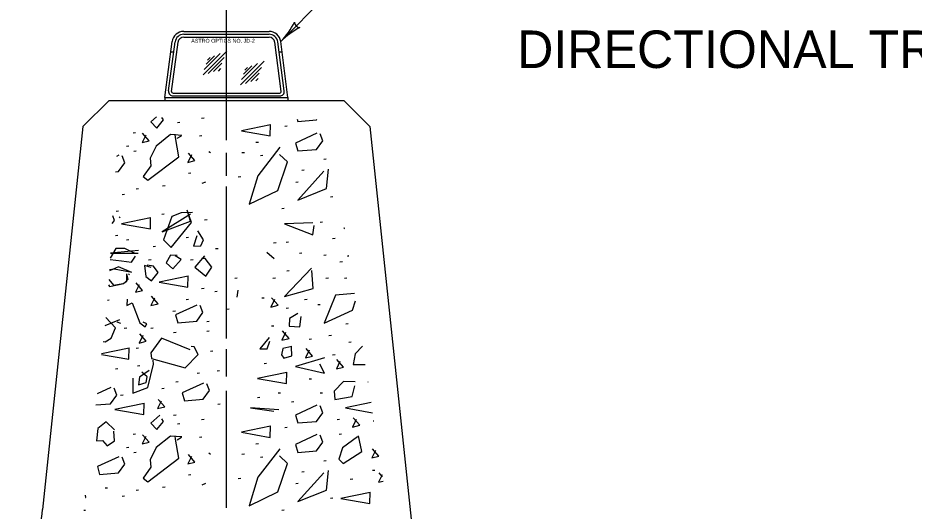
# Model space of a CAD drawing. Extents: x 1007 to 1035.5, y 1000.5 to 1021.5.
# Drawn here: x 1016.582 to 1021.358, y 1004.143 to 1006.773 of the extents above; entities that cross this region are included whole.
import ezdxf

# ---------------------------------------------------------------- set-up
doc = ezdxf.new("R2010")
doc.units = 0
doc.layers.add('1', color=7, linetype='Continuous')

msp = doc.modelspace()

# ---------------------------------------------------------------- linework, layer by layer
at = {"layer": '1'}
for p, q in [((1019.0076, 1007.6845), (1017.9827, 1006.6463)), ((1017.6936, 1006.1197), (1017.6936, 1006.8526)), ((1017.4665, 1006.7008), (1017.9206, 1006.7008)), ((1017.4665, 1006.6852), (1017.9206, 1006.6852)), ((1017.3654, 1006.3486), (1017.4044, 1006.6463)), ((1017.3857, 1006.3829), (1017.42, 1006.6443)), ((1017.4012, 1006.3805), (1017.4355, 1006.6423)), ((1017.4665, 1006.6695), (1017.9206, 1006.6695)), ((1017.986, 1006.3799), (1017.9516, 1006.6423)), ((1018.0014, 1006.3829), (1017.9672, 1006.6443)), ((1018.0217, 1006.3486), (1017.9827, 1006.6463)), ((1017.3973, 1006.5913), (1017.413, 1006.5913)), ((1017.5694, 1006.4694), (1017.6955, 1006.5955)), ((1017.5748, 1006.4966), (1017.6608, 1006.5825)), ((1017.9741, 1006.5913), (1017.9898, 1006.5913)), ((1017.5863, 1006.5258), (1017.6305, 1006.57)), ((1017.5935, 1006.5476), (1017.6067, 1006.5608)), ((1017.5962, 1006.4753), (1017.6821, 1006.5612)), ((1017.7683, 1006.4163), (1017.8943, 1006.5424)), ((1017.6248, 1006.4873), (1017.669, 1006.5315)), ((1017.6508, 1006.4893), (1017.6639, 1006.5024)), ((1017.7736, 1006.4435), (1017.8595, 1006.5294)), ((1017.7851, 1006.4727), (1017.8293, 1006.5169)), ((1017.7923, 1006.4945), (1017.8055, 1006.5077)), ((1017.795, 1006.4222), (1017.8809, 1006.5081)), ((1017.8236, 1006.4342), (1017.8678, 1006.4784)), ((1017.8496, 1006.4363), (1017.8628, 1006.4493)), ((1017.3654, 1006.3486), (1018.0217, 1006.3486)), ((1017.3654, 1006.3486), (1017.3654, 1006.3329)), ((1017.409, 1006.372), (1017.9781, 1006.372)), ((1017.409, 1006.3564), (1017.9781, 1006.3564)), ((1018.0217, 1006.3486), (1018.0217, 1006.3329)), ((1017.0686, 1006.3329), (1016.9289, 1006.1933)), ((1017.0686, 1006.3329), (1018.3186, 1006.3329)), ((1018.3186, 1006.3329), (1018.4583, 1006.1933)), ((1016.9289, 1006.1933), (1016.7139, 1004.1507)), ((1018.4583, 1006.1933), (1018.7522, 1003.4007)), ((1017.6936, 1005.9309), (1017.6936, 1006.0523)), ((1017.6936, 1005.0632), (1017.6936, 1005.8737)), ((1017.6936, 1004.861), (1017.6936, 1005.0059)), ((1017.6936, 1004.1601), (1017.6936, 1004.7835))]:
    msp.add_line(p, q, dxfattribs=at)
for points in [[(1017.3211, 1006.2458), (1017.2911, 1006.2189)], [(1017.2911, 1006.2189), (1017.3231, 1006.1853)], [(1017.3231, 1006.1853), (1017.3583, 1006.2285)], [(1017.3583, 1006.2285), (1017.3488, 1006.2413)], [(1017.4448, 1006.2149), (1017.432, 1006.2133)], [(1017.5744, 1006.2384), (1017.5616, 1006.2368)], [(1017.9288, 1006.2027), (1017.7736, 1006.1707), (1017.9272, 1006.1434), (1017.9288, 1006.2043)], [(1018.07, 1006.2325), (1018.0733, 1006.2205)], [(1018.0733, 1006.2205), (1018.1741, 1006.2285)], [(1018.1741, 1006.2285), (1018.1756, 1006.2306)], [(1017.2092, 1006.1599), (1017.1964, 1006.1583)], [(1017.2632, 1006.148), (1017.244, 1006.108), (1017.2824, 1006.1176), (1017.2472, 1006.1576)], [(1017.4559, 1006.1453), (1017.3952, 1006.1501), (1017.3199, 1006.0893), (1017.2863, 1006.0237), (1017.2911, 1005.9837), (1017.2495, 1005.9261), (1017.2751, 1005.9068), (1017.4399, 1006.0317), (1017.4223, 1006.1341), (1017.4208, 1006.1517)], [(1018.017, 1006.1953), (1018.0043, 1006.1937)], [(1018.1757, 1006.1578), (1018.062, 1006.1051), (1018.0733, 1006.0634), (1018.1741, 1006.0714), (1018.2077, 1006.1178), (1018.1933, 1006.1547)], [(1017.4319, 1006.1309), (1017.4543, 1006.1437)], [(1017.5626, 1006.1442), (1017.5498, 1006.1426)], [(1017.8639, 1006.1088), (1017.8511, 1006.1073)], [(1017.1738, 1006.0893), (1017.161, 1006.0876)], [(1017.2131, 1006.0618), (1017.2003, 1006.0602)], [(1017.608, 1006.0525), (1017.6, 1006.0589)], [(1017.9788, 1006.0829), (1017.8604, 1005.9308), (1017.8156, 1005.7788), (1017.9677, 1005.8524), (1018.0188, 1006.0045), (1017.9757, 1006.0445)], [(1017.1204, 1006.0401), (1017.1069, 1006.0338)], [(1017.1524, 1006.0001), (1017.138, 1006.0368)], [(1017.5067, 1006.042), (1017.4875, 1006.002), (1017.5258, 1006.0116), (1017.4907, 1006.0516)], [(1017.7893, 1006.0538), (1017.7765, 1006.0523)], [(1017.8874, 1006.0382), (1017.8747, 1006.0366)], [(1018.2252, 1006.0185), (1018.2123, 1006.0169)], [(1017.1188, 1005.9537), (1017.1524, 1006.0001)], [(1018.2125, 1005.9548), (1018.0748, 1005.8013), (1018.2269, 1005.8621), (1018.2381, 1005.9661)], [(1017.102, 1005.9523), (1017.1188, 1005.9537)], [(1017.5038, 1005.9439), (1017.4909, 1005.9423)], [(1017.7697, 1005.9243), (1017.7568, 1005.9227)], [(1018.1073, 1005.9597), (1018.0946, 1005.958)], [(1017.3663, 1005.8772), (1017.3535, 1005.8756)], [(1017.5823, 1005.8973), (1017.5632, 1005.8893)], [(1018.0759, 1005.8968), (1018.0632, 1005.8952)], [(1017.1503, 1005.8301), (1017.1375, 1005.8284)], [(1017.2249, 1005.8614), (1017.2121, 1005.8598)], [(1018.2605, 1005.8183), (1018.2477, 1005.8167)], [(1017.1188, 1005.7421), (1017.1061, 1005.7405)], [(1017.3623, 1005.7264), (1017.3495, 1005.7248)], [(1017.5023, 1005.7251), (1017.3519, 1005.6323), (1017.5023, 1005.6883), (1017.4848, 1005.7475)], [(1017.512, 1005.7347), (1017.4528, 1005.7331), (1017.4032, 1005.7139), (1017.3583, 1005.5891), (1017.3983, 1005.5474), (1017.5072, 1005.6819), (1017.4879, 1005.7363)], [(1018.0013, 1005.7554), (1017.9885, 1005.7538)], [(1017.0853, 1005.6753), (1017.0974, 1005.6922)], [(1017.0974, 1005.6922), (1017.0878, 1005.7169)], [(1017.1278, 1005.7059), (1017.1215, 1005.7091)], [(1017.2898, 1005.7063), (1017.1346, 1005.6743), (1017.2882, 1005.6471), (1017.2898, 1005.7079)], [(1017.5901, 1005.695), (1017.5773, 1005.6933)], [(1018.1533, 1005.6803), (1018.0028, 1005.6739), (1018.1548, 1005.6163), (1018.1613, 1005.6659)], [(1018.2055, 1005.6832), (1018.1928, 1005.6816)], [(1017.536, 1005.6098), (1017.5183, 1005.5554), (1017.5568, 1005.5571), (1017.5712, 1005.5891), (1017.5408, 1005.6371)], [(1018.3228, 1005.6514), (1018.3194, 1005.6508)], [(1018.3194, 1005.6508), (1018.3229, 1005.6501)], [(1017.1149, 1005.6125), (1017.1022, 1005.6109)], [(1017.1738, 1005.5889), (1017.161, 1005.5873)], [(1017.4919, 1005.6008), (1017.4791, 1005.5991)], [(1018.2723, 1005.5968), (1018.2595, 1005.5952)], [(1017.1038, 1005.5427), (1017.0742, 1005.4916)], [(1017.2255, 1005.5314), (1017.0758, 1005.5188)], [(1017.1519, 1005.5427), (1017.1038, 1005.5427)], [(1017.2079, 1005.517), (1017.1519, 1005.5427)], [(1017.3153, 1005.5536), (1017.3024, 1005.552)], [(1017.649, 1005.5418), (1017.6362, 1005.5403)], [(1017.9582, 1005.5733), (1017.9453, 1005.5717)], [(1018.0249, 1005.5772), (1018.0121, 1005.5756)], [(1017.0738, 1005.4845), (1017.1343, 1005.477)], [(1017.0758, 1005.5187), (1017.2239, 1005.5187)], [(1017.1871, 1005.4707), (1017.2095, 1005.5027)], [(1017.2917, 1005.4829), (1017.2788, 1005.4813)], [(1017.4303, 1005.5058), (1017.3952, 1005.5074), (1017.3728, 1005.4658), (1017.4079, 1005.4338), (1017.4528, 1005.485), (1017.4208, 1005.5043)], [(1017.5155, 1005.4829), (1017.5027, 1005.4813)], [(1017.576, 1005.5043), (1017.5248, 1005.4434), (1017.584, 1005.3954), (1017.616, 1005.4434), (1017.5808, 1005.4898), (1017.5632, 1005.4898)], [(1017.9484, 1005.4883), (1017.9084, 1005.5218)], [(1018.0956, 1005.5183), (1018.0828, 1005.5167)], [(1018.2252, 1005.5065), (1018.2123, 1005.5048)], [(1018.3452, 1005.5045), (1018.3389, 1005.5027)], [(1018.3389, 1005.5027), (1018.3452, 1005.5043)], [(1017.1183, 1005.445), (1017.07, 1005.4235)], [(1017.1903, 1005.4146), (1017.1183, 1005.445)], [(1017.1343, 1005.477), (1017.1871, 1005.4707)], [(1017.2928, 1005.4418), (1017.2575, 1005.4514), (1017.2639, 1005.3938), (1017.2943, 1005.3698), (1017.3295, 1005.4146), (1017.3055, 1005.4483), (1017.2703, 1005.4547)], [(1018.1468, 1005.4387), (1018.0028, 1005.2866), (1018.1565, 1005.3298), (1018.1485, 1005.4258)], [(1018.3116, 1005.4712), (1018.2988, 1005.4695)], [(1017.0958, 1005.4323), (1017.0703, 1005.4285)], [(1017.1807, 1005.4163), (1017.0958, 1005.4323)], [(1017.1695, 1005.3794), (1017.1631, 1005.4083)], [(1017.1631, 1005.3683), (1017.1631, 1005.4083)], [(1017.1711, 1005.4083), (1017.1775, 1005.4034)], [(1017.4901, 1005.3961), (1017.3348, 1005.3641), (1017.4885, 1005.3369), (1017.4901, 1005.3977)], [(1018.0288, 1005.424), (1018.016, 1005.4224)], [(1017.0655, 1005.3491), (1017.0703, 1005.341)], [(1017.0673, 1005.3773), (1017.0911, 1005.3474)], [(1017.0703, 1005.341), (1017.1471, 1005.357)], [(1017.0911, 1005.3474), (1017.1439, 1005.357)], [(1017.1439, 1005.357), (1017.1631, 1005.3683)], [(1017.1471, 1005.357), (1017.1695, 1005.3794)], [(1017.2278, 1005.3493), (1017.2087, 1005.3093), (1017.2471, 1005.3189), (1017.2118, 1005.3589)], [(1017.7511, 1005.3848), (1017.7383, 1005.3832)], [(1017.9543, 1005.3848), (1017.9414, 1005.3832)], [(1018.2369, 1005.3848), (1018.2242, 1005.3832)], [(1018.3352, 1005.3848), (1018.3223, 1005.3832)], [(1017.5744, 1005.3298), (1017.5616, 1005.3282)], [(1017.6451, 1005.3141), (1017.6323, 1005.3124)], [(1017.7504, 1005.2834), (1017.7568, 1005.3202)], [(1018.2749, 1005.2946), (1018.2141, 1005.1442)], [(1018.3758, 1005.3031), (1018.2749, 1005.2946)], [(1017.0678, 1005.2669), (1017.0605, 1005.266)], [(1017.1647, 1005.2722), (1017.1631, 1005.2386), (1017.1919, 1005.253), (1017.2319, 1005.1458), (1017.2607, 1005.125), (1017.2688, 1005.141), (1017.2495, 1005.1506)], [(1017.3103, 1005.2786), (1017.2911, 1005.2386), (1017.3295, 1005.2482), (1017.2943, 1005.2882)], [(1017.4919, 1005.2708), (1017.4791, 1005.2693)], [(1017.8953, 1005.2788), (1017.8825, 1005.2771)], [(1017.9493, 1005.2708), (1017.9301, 1005.2308), (1017.9685, 1005.2403), (1017.9333, 1005.2803)], [(1018.1231, 1005.2708), (1018.1103, 1005.2693)], [(1018.3661, 1005.2146), (1018.3819, 1005.2633)], [(1017.4213, 1005.208), (1017.4084, 1005.2064)], [(1017.5367, 1005.2413), (1017.423, 1005.1885), (1017.4343, 1005.1469), (1017.5351, 1005.1549), (1017.5687, 1005.2013), (1017.5543, 1005.2382)], [(1017.7079, 1005.2198), (1017.6951, 1005.2182)], [(1018.0249, 1005.2238), (1018.0121, 1005.2222)], [(1018.0733, 1005.197), (1018.03, 1005.1698), (1018.0284, 1005.1282), (1018.0844, 1005.125), (1018.0924, 1005.1794)], [(1018.1938, 1005.2433), (1018.1809, 1005.2418)], [(1018.2141, 1005.1442), (1018.3661, 1005.2146)], [(1017.1231, 1005.1633), (1017.0454, 1005.13)], [(1017.1023, 1005.1202), (1017.0505, 1005.1748)], [(1017.1103, 1005.1522), (1017.1295, 1005.1442)], [(1017.6019, 1005.1531), (1017.5891, 1005.1514)], [(1017.0798, 1005.0642), (1017.1023, 1005.1202)], [(1017.1621, 1005.1177), (1017.1493, 1005.1161)], [(1017.3034, 1005.1177), (1017.2906, 1005.1161)], [(1017.6019, 1005.102), (1017.5891, 1005.1004)], [(1017.9463, 1005.1295), (1017.9336, 1005.1279)], [(1018.0082, 1005.094), (1017.989, 1005.054), (1018.0274, 1005.0637), (1017.9922, 1005.1037)], [(1018.343, 1005.1413), (1018.3302, 1005.1397)], [(1017.0478, 1005.0449), (1017.0798, 1005.0642)], [(1017.2475, 1005.0783), (1017.2283, 1005.0383), (1017.2667, 1005.0479), (1017.2315, 1005.0879)], [(1017.5008, 1005.0033), (1017.3471, 1005.0642), (1017.2911, 1004.9873), (1017.2943, 1004.9569), (1017.4736, 1004.9073), (1017.5423, 1004.9778), (1017.5216, 1005.0178), (1017.5056, 1005.0209)], [(1017.4252, 1005.0942), (1017.4123, 1005.0925)], [(1017.9213, 1005.0689), (1017.8716, 1005.0082), (1017.91, 1005.0082), (1017.9244, 1005.0482)], [(1018.1467, 1005.0588), (1018.1338, 1005.0572)], [(1018.2527, 1005.0784), (1018.2398, 1005.0768)], [(1017.1759, 1005.0113), (1017.0286, 1004.9808)], [(1017.036, 1005.0467), (1017.0478, 1005.0449)], [(1017.1743, 1004.952), (1017.1759, 1005.0128)], [(1017.2249, 1005.0117), (1017.2121, 1005.0101)], [(1018.0413, 1005.0209), (1017.9948, 1005.0098), (1017.9868, 1004.9762), (1017.9997, 1004.9585), (1018.0413, 1004.9698), (1018.0397, 1005.0178)], [(1018.1338, 1004.9998), (1018.1147, 1004.9598), (1018.1531, 1004.9694), (1018.1178, 1005.0094)], [(1018.3587, 1005.0431), (1018.3459, 1005.0415)], [(1018.4188, 1005.0218), (1018.3805, 1004.9809)], [(1017.0283, 1004.9778), (1017.1743, 1004.952)], [(1017.6215, 1004.996), (1017.6088, 1004.9944)], [(1018.2157, 1004.9602), (1018.062, 1004.9138), (1018.2157, 1004.8785), (1018.1917, 1004.9265)], [(1018.2723, 1004.9763), (1018.2595, 1004.9748)], [(1018.3805, 1004.9809), (1018.3693, 1004.9249)], [(1017.1951, 1004.8513), (1017.1951, 1004.7713), (1017.2751, 1004.8017), (1017.3055, 1004.9265), (1017.3023, 1004.9473)], [(1017.2328, 1004.9174), (1017.2199, 1004.9158)], [(1017.9071, 1004.9293), (1017.8943, 1004.9276)], [(1018.2988, 1004.9409), (1018.2796, 1004.9009), (1018.318, 1004.9105), (1018.2828, 1004.9505)], [(1018.3693, 1004.9249), (1018.4336, 1004.9249)], [(1017.1149, 1004.9018), (1017.1022, 1004.9002)], [(1017.2815, 1004.8929), (1017.2303, 1004.8561), (1017.2255, 1004.8161), (1017.2655, 1004.8289), (1017.2703, 1004.8593), (1017.2431, 1004.8833)], [(1017.5508, 1004.8782), (1017.538, 1004.8766)], [(1017.6568, 1004.8899), (1017.6441, 1004.8883)], [(1018.0152, 1004.8817), (1017.8599, 1004.8497), (1018.0136, 1004.8224), (1018.0152, 1004.8833)], [(1017.4369, 1004.831), (1017.4242, 1004.8294)], [(1017.572, 1004.8251), (1017.4584, 1004.7723), (1017.4696, 1004.7307), (1017.5704, 1004.7387), (1017.604, 1004.7851), (1017.5896, 1004.8219)], [(1018.1467, 1004.8468), (1018.1338, 1004.8452)], [(1018.3805, 1004.8321), (1018.3181, 1004.8337), (1018.2669, 1004.7825), (1018.2717, 1004.7377), (1018.3645, 1004.7537), (1018.3773, 1004.8097)], [(1018.4481, 1004.8294), (1018.448, 1004.8294)], [(1017.0773, 1004.8015), (1017.0045, 1004.7677)], [(1017.1093, 1004.7615), (1017.0948, 1004.7983)], [(1017.3623, 1004.7957), (1017.3495, 1004.7941)], [(1017.9817, 1004.7722), (1017.9689, 1004.7705)], [(1018.2055, 1004.7722), (1018.1928, 1004.7705)], [(1017.0756, 1004.7151), (1017.1093, 1004.7615)], [(1017.1424, 1004.7603), (1017.1296, 1004.7588)], [(1017.3457, 1004.7288), (1017.3264, 1004.6888), (1017.3648, 1004.6984), (1017.3297, 1004.7384)], [(1017.8718, 1004.7486), (1017.8589, 1004.747)], [(1018.0524, 1004.725), (1018.0396, 1004.7234)], [(1018.4647, 1004.7209), (1018.3273, 1004.6926)], [(1016.9979, 1004.7088), (1017.0756, 1004.7151)], [(1017.2545, 1004.7168), (1017.0993, 1004.6848), (1017.2528, 1004.6575), (1017.2545, 1004.7183)], [(1017.6608, 1004.7133), (1017.648, 1004.7117)], [(1017.9724, 1004.6833), (1017.822, 1004.6928), (1017.9468, 1004.6753)], [(1018.1757, 1004.7073), (1018.062, 1004.6545), (1018.0733, 1004.6128), (1018.1741, 1004.6208), (1018.2077, 1004.6673), (1018.1933, 1004.7041)], [(1018.3273, 1004.6926), (1018.4729, 1004.6668)], [(1017.3391, 1004.6545), (1017.2911, 1004.6113), (1017.3231, 1004.5777), (1017.3583, 1004.6208), (1017.3488, 1004.6337)], [(1017.4252, 1004.6543), (1017.4123, 1004.6528)], [(1017.5744, 1004.6308), (1017.5616, 1004.6292)], [(1018.2958, 1004.6308), (1018.283, 1004.6292)], [(1018.3852, 1004.6307), (1018.366, 1004.5907), (1018.4044, 1004.6003), (1018.3692, 1004.6403)], [(1017.0975, 1004.5761), (1017.0527, 1004.6177), (1017.0078, 1004.5824), (1017.0014, 1004.5168), (1017.0335, 1004.5184), (1017.0575, 1004.4897), (1017.0975, 1004.5168), (1017.0927, 1004.568)], [(1017.4448, 1004.6073), (1017.432, 1004.6056)], [(1017.9288, 1004.595), (1017.7736, 1004.563), (1017.9272, 1004.5358), (1017.9288, 1004.5966)], [(1018.017, 1004.5876), (1018.0043, 1004.586)], [(1018.4798, 1004.6218), (1018.4755, 1004.6213)], [(1017.2092, 1004.5523), (1017.1964, 1004.5507)], [(1017.2632, 1004.5403), (1017.244, 1004.5003), (1017.2824, 1004.5099), (1017.2472, 1004.5499)], [(1017.4559, 1004.5377), (1017.3952, 1004.5424), (1017.3199, 1004.4817), (1017.2863, 1004.416), (1017.2911, 1004.376), (1017.2495, 1004.3184), (1017.2751, 1004.2992), (1017.4399, 1004.424), (1017.4223, 1004.5264), (1017.4208, 1004.544)], [(1017.4319, 1004.5233), (1017.4543, 1004.536)], [(1017.5626, 1004.5365), (1017.5498, 1004.5349)], [(1018.1757, 1004.5502), (1018.062, 1004.4974), (1018.0733, 1004.4558), (1018.1741, 1004.4638), (1018.2077, 1004.5102), (1018.1933, 1004.547)], [(1018.3918, 1004.5393), (1018.3117, 1004.48), (1018.2925, 1004.4193), (1018.3149, 1004.3968), (1018.4158, 1004.4608), (1018.3981, 1004.544)], [(1018.3077, 1004.5523), (1018.2948, 1004.5507)], [(1017.1738, 1004.4816), (1017.161, 1004.4799)], [(1017.8639, 1004.5012), (1017.8511, 1004.4996)], [(1017.1204, 1004.4324), (1017.0068, 1004.3796), (1017.018, 1004.338), (1017.1188, 1004.346), (1017.1524, 1004.3924), (1017.138, 1004.4292)], [(1017.2131, 1004.4541), (1017.2003, 1004.4525)], [(1017.5067, 1004.4343), (1017.4875, 1004.3943), (1017.5258, 1004.4039), (1017.4907, 1004.4439)], [(1017.608, 1004.4448), (1017.6, 1004.4513)], [(1017.7893, 1004.4462), (1017.7765, 1004.4446)], [(1017.9788, 1004.4753), (1017.8604, 1004.3232), (1017.8156, 1004.1712), (1017.9677, 1004.2448), (1018.0188, 1004.3968), (1017.9757, 1004.4368)], [(1018.4873, 1004.4658), (1018.4681, 1004.4258)], [(1018.4681, 1004.4258), (1018.5065, 1004.4353)], [(1018.5065, 1004.4353), (1018.4713, 1004.4753)], [(1017.8874, 1004.4305), (1017.8747, 1004.4289)], [(1018.2252, 1004.4108), (1018.2123, 1004.4093)], [(1018.2125, 1004.3472), (1018.0748, 1004.1936), (1018.2269, 1004.2544), (1018.2381, 1004.3584)], [(1018.1073, 1004.352), (1018.0946, 1004.3503)], [(1018.4843, 1004.3598), (1018.4715, 1004.3583)], [(1018.5251, 1004.3247), (1018.5067, 1004.3458)], [(1017.5038, 1004.3363), (1017.4909, 1004.3347)], [(1017.5823, 1004.2896), (1017.5632, 1004.2816)], [(1017.7697, 1004.3166), (1017.7568, 1004.315)], [(1018.0759, 1004.2892), (1018.0632, 1004.2875)], [(1018.3665, 1004.3127), (1018.3538, 1004.3111)], [(1018.5227, 1004.3362), (1018.5034, 1004.2962)], [(1018.5034, 1004.2962), (1018.5285, 1004.3024)], [(1017.06, 1004.2656), (1017.0472, 1004.264)], [(1017.2249, 1004.2538), (1017.2121, 1004.2522)], [(1017.3663, 1004.2695), (1017.3535, 1004.2679)], [(1018.4589, 1004.2416), (1018.3037, 1004.2096), (1018.4573, 1004.1823), (1018.4589, 1004.2432)], [(1016.9422, 1004.2153), (1016.9438, 1004.2144)], [(1016.9438, 1004.2144), (1016.9434, 1004.2266)], [(1017.1503, 1004.2224), (1017.1375, 1004.2208)], [(1018.2605, 1004.2106), (1018.2477, 1004.209)], [(1016.9422, 1004.1462), (1016.9343, 1004.1452)], [(1018.0013, 1004.1478), (1017.9885, 1004.1462)]]:
    msp.add_lwpolyline(points, dxfattribs=at)
for centre, radius, start, end in [((1017.7045, 1006.921), 0.3909, 315.368, 334.0368), ((1018.0871, 1006.7521), 0.0313, 184.1426, 266.2593), ((1017.4665, 1006.6382), 0.0626, 90, 172.5297), ((1017.4665, 1006.6382), 0.047, 90, 172.5297), ((1017.9206, 1006.6382), 0.0626, 7.4703, 90), ((1017.9206, 1006.6382), 0.047, 7.4703, 90), ((1018.2609, 1006.3717), 0.3909, 116.7151, 135.3619), ((1017.4665, 1006.6382), 0.0313, 90, 172.5297), ((1017.9206, 1006.6382), 0.0313, 7.4703, 90), ((1017.7045, 1006.921), 0.3909, 315.3557, 315.368), ((1017.409, 1006.3799), 0.0235, 172.5297, 270), ((1017.409, 1006.3799), 0.00783, 172.5297, 270), ((1017.9781, 1006.3799), 0.0235, 270, 7.4701), ((1017.9781, 1006.3799), 0.00783, 270, 7.4701), ((1015.968, 1004.2292), 0.75, 325.008, 353.9901)]:
    msp.add_arc(centre, radius, start, end, dxfattribs=at)

# ---------------------------------------------------------------- texts
for s, height, p in [('DIRECTIONAL TRAFFIC)', 0.2, (1019.2426, 1006.5054)), ('ASTRO OPTICS NO. JD-2', 0.020662, (1017.5059, 1006.6404))]:
    msp.add_text(s, height=height, dxfattribs=at).set_placement(p)

doc.saveas('drawing.dxf')
